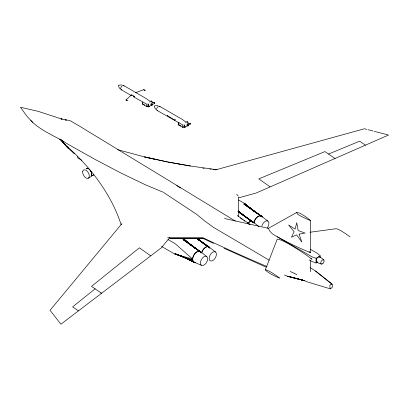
<?xml version="1.0" encoding="UTF-8"?>
<svg xmlns="http://www.w3.org/2000/svg" width="409" height="409" viewBox="0 0 409 409"><rect width="100%" height="100%" fill="white"/><g stroke="black" fill="none" stroke-linecap="round" stroke-linejoin="round"><path stroke-width="0.61" d="M77.659 156.719L77.659 157.905L81.836 160.318M238.365 216.627L238.728 197.235M253.958 223.156C254.337 219.965 256.509 216.755 259.674 215.799L261.141 215.962L267.726 220.978M151.12 104.566A9.586 5.537 60 0 1 151.632 104.98L149.229 106.366A2.127 1.227 60 0 1 148.758 106.228A1.442 0.833 60 0 1 148.411 106.023A0.521 0.302 60 0 1 148.222 105.783L148.61 103.927M184.147 126.529L184.536 124.668M265.323 269.848A11.258 6.498 60 0 1 268.007 270.605A44.346 25.603 60 0 1 272.921 273.411L273.662 273.872A61.897 35.736 60 0 1 279.541 278.059A61.897 35.736 60 0 1 273.662 275.461L272.921 275.068A44.346 25.603 60 0 1 268.002 272.205A11.258 6.498 60 0 1 265.323 269.858L277.261 239.117L280.41 239.889L283.78 241.3A133.625 77.148 60 0 1 295.748 248.161L297.558 249.275A185.267 106.964 60 0 1 311.868 259.096L311.934 259.137M201.749 252.363C202.762 249.766 204.648 247.062 207.588 246.601L208.958 246.99L215.492 251.98A5.143 2.97 -60 0 1 213.544 260.017A5.143 2.97 -60 0 1 209.331 257.046A5.143 2.97 -60 0 1 215.492 251.98M121.908 223.616L50.051 310.283L60.915 324.199L161.32 247.803L169.776 237.603M63.855 141.739L59.801 139.193L67.776 144.106L94.796 159.27L120.369 172.736L146.074 185.103L163.314 192.261M126.759 100.558A3.19 1.841 60 0 1 126.238 100.251A0.91 0.527 60 0 1 125.957 99.965L131.529 94.888A2.106 1.217 60 0 1 132.117 95.011A7.883 4.55 60 0 1 133.191 95.624A11.017 6.36 60 0 1 134.638 96.688A11.017 6.36 60 0 1 133.912 96.417M149.617 102.178L151.033 100.916A0.521 0.302 0 0 1 151.335 100.957A1.442 0.833 0 0 1 151.683 101.161A2.127 1.227 0 0 1 152.041 101.493L152.041 104.269A9.586 5.537 0 0 1 151.033 103.871M185.543 122.92L186.959 121.657A0.521 0.302 0 0 1 187.261 121.698A1.442 0.833 0 0 1 187.608 121.902A2.127 1.227 0 0 1 187.966 122.235L187.966 125.011A9.586 5.537 0 0 1 187.153 124.694M247.987 223.156L249.229 222.077L250.922 221.381L252.389 221.54L258.979 226.56M95.154 288.795L72.659 306.878L78.451 310.86M151.938 104.336A9.586 5.537 60 0 0 152.45 104.505L154.853 103.119A2.127 1.227 60 0 0 154.387 102.715A1.442 0.833 60 0 0 154.035 102.521A0.521 0.302 60 0 0 153.85 102.541M86.35 168.845L87.741 168.043M88.344 178.176L90.864 176.724A4.719 2.725 60 0 0 91.59 175.89L93.906 174.551A4.719 2.725 60 0 1 92.097 175.594M185.154 127.112A2.127 1.227 60 0 0 184.684 126.708A1.442 0.833 60 0 0 184.336 126.514A0.521 0.302 60 0 0 184.147 126.529A0.521 0.302 60 0 0 184.336 126.764A1.442 0.833 60 0 0 184.684 126.969A2.127 1.227 60 0 0 185.154 127.107L187.557 125.721A9.586 5.537 60 0 0 186.535 124.929M188.038 125.139A9.586 5.537 60 0 0 188.375 125.246L190.778 123.861A2.127 1.227 60 0 0 190.313 123.457A1.442 0.833 60 0 0 189.96 123.262M224.469 218.493L268.37 228.35L269.679 230.927L271.724 233.212A20.946 12.091 0 0 0 274.465 235.17L311.934 256.775L316.121 258.273L320.206 255.916L317.614 253.498L310.457 249.367M309.163 259.894L311.934 261.494L316.121 262.992L317.65 262.108M268.37 228.35L296.632 212.506L299.199 212.982A6.253 3.609 0 0 1 300.646 213.6A81.493 47.05 0 0 1 310.549 220.543L310.549 252.701A276.193 159.459 0 0 0 309.173 251.586M216.509 169.566L216.105 169.735L364.445 128.769L366.919 129.413M121.504 224.413L121.105 224.587A379.613 219.168 0 0 0 67.107 146.381M328.596 154.019L359.664 141.177L365.457 145.159M135.558 92.69L143.758 89.683A0.91 0.527 60 0 1 144.045 89.719A3.19 1.841 60 0 1 144.561 90.016A4.504 2.602 60 0 1 145.267 90.553A4.504 2.602 60 0 1 144.561 90.277M215.119 169.934L216.934 169.433M238.795 197.798L256.32 192.956L388.55 135.042L374.337 131.345M299.301 234.091L305.078 233.053L298.141 230.558L296.76 222.685L295.104 229.076L288.626 224.996L294.122 231.755L291.433 237.235L296.576 234.894L301.847 242.062L299.076 234.132M310.058 232.235L335.855 228.759A11.258 6.498 60 0 1 338.534 229.51A44.346 25.603 60 0 1 343.448 232.317L344.194 232.777A61.897 35.736 60 0 1 350.068 236.964M152.01 102.664L153.845 102.536A0.521 0.302 60 0 0 154.035 102.777A1.442 0.833 60 0 0 154.152 102.858M187.936 123.406L189.771 123.278A0.521 0.302 60 0 1 189.96 123.257M167.649 237.655L202.322 237.44A1473.985 850.996 0 0 0 266.985 266.515M169.75 238.391L203.851 238.713M170.149 238.365L204.096 238.738M66.514 120.047L65.266 119.878L69.77 120.44L79.274 125.987L235.328 221.08M121.514 84.862L118.344 85.287L119.05 87.49L120.18 88.917M167.583 161.984L190.814 166.064L215.717 169.556M155.834 159.52L144.541 156.933L167.255 161.898L190.415 166.018M66.059 119.985L60.946 118.845L62.24 119.188M178.784 164.065L179.147 164.132M157.884 105.686L156.069 105.568L154.27 106.028L154.771 107.823L155.778 109.336M166.913 161.852L144.265 156.851L117.726 149.709M330.314 288.846C336.95 285.007 327.696 280.702 330.314 288.846L307.394 281.929L303.447 280.308L303.841 280.462L287.261 276.167L284.419 274.966M368.156 129.735L373.1 131.023M321.607 264.076L319.271 263.427L316.719 261.954M181.1 255.876L195.067 262.435M61.636 119.024L38.293 111.376L20.45 107.265L27.045 116.401L32.659 122.281M174.812 253.938L192.67 260.303L174.996 253.841L192.823 260.85L193.697 262.041L201.335 265.242M269.255 260.231L213.396 227.302L204.352 220.696L196.484 214.219L163.804 192.598M146.724 104.167L133.349 96.764M182.649 124.909L157.112 110.481M290.196 271.479L294.582 273.422M265.891 267.062L224.03 248.294M179.648 255.364L193.048 261.331L175.251 253.713L192.823 260.85C191.954 256.821 194.715 251.98 198.84 251.126L200.211 251.515L206.739 256.499A5.143 2.97 -60 0 1 204.797 264.541A5.143 2.97 -60 0 1 200.579 261.571A5.143 2.97 -60 0 1 206.739 256.499M270.078 186.811L258.82 178.871L324.95 151.591L335.012 158.493M150.64 255.768L139.382 247.828L91.509 286.366L101.565 293.268L100.824 292.931M179.009 255.129L193.345 261.729L182.68 256.596M60.491 139.622C50.102 134.075 39.116 129.05 30.762 120.502M203.37 238.544L213.554 243.386M186.432 258.304L193.697 262.041M186.351 258.268L194.106 262.266M294.807 273.565L296.065 274.265M123.62 85.522L146.289 98.61L149.704 101.161M159.546 106.263L182.215 119.351L185.63 121.902M121.187 89.74L131.136 95.486M143.789 104.515L144.832 105.118M178.672 124.658L180.236 125.558M142.598 104.177L146.765 106.585M178.523 124.919L182.69 127.327M238.657 200.016L244.669 203.493L252.9 210.446M319.608 256.949L322.159 258.427L323.887 260.124M168.012 239.541L175.124 243.646L192.578 259.04L174.663 254.015L161.54 246.438M60.777 139.643L61.171 139.924M60.701 139.587L60.292 139.275M176.846 185.681L180.42 187.905M167.629 115.496A2.106 1.488 -45 0 0 167.455 115.629L174.5 120.057A0.91 0.644 -45 0 0 174.847 120.067A3.19 2.255 -45 0 0 175.272 119.939M296.31 274.449L296.822 274.771M310.14 267.558L315.947 271.279L332.134 284.219L315.508 271.101M261.54 216.203L243.764 204.071L261.883 216.535L244.086 203.866L262.164 216.954A6.196 3.579 -60 0 0 257.696 216.688A6.196 3.579 -60 0 0 253.923 222.833M238.15 211.79L252.793 221.785M238.12 211.785L253.135 222.118L238.386 211.617M196.944 238.682L208.958 246.99L209.832 248.181A6.196 3.579 -60 0 0 205.645 247.23A6.196 3.579 -60 0 0 201.535 253.099M197.409 239.025L209.316 247.307L197.118 238.549M249.965 224.439L237.552 215.666L237.772 215.85M238.432 211.688L253.416 222.532A6.196 3.579 -60 0 0 248.105 222.966M197.557 238.928L209.607 247.706L197.895 238.958L204.669 244.418M195.599 262.374A6.196 3.579 -60 0 1 193.621 255.415A6.196 3.579 -60 0 1 200.855 252.23L183.288 239.423L200.563 251.826L182.966 239.592L200.211 251.515L200.793 252.307M238.135 211.177L253.416 222.532L252.389 221.54M197.803 249.945L183.539 239.296L196.571 249.255M198.82 250.707L200.855 252.23M257.363 213.626L244.337 203.702L262.164 216.954L261.141 215.962M238.094 211.192L250.119 220.354L238.253 211.095M197.803 238.989L205.824 245.119M257.414 213.595L244.521 203.585L251.331 209.04M259.403 215.134L260.395 215.906M197.93 238.922L205.865 245.098M197.613 250.006L183.723 239.199L194.914 248.176M61.866 140.486L61.514 140.195M252.302 209.822L256.192 212.941M197.823 238.974L204.638 244.439M244.633 203.513L256.233 212.915M238.299 211.054L246.034 217.322M188.12 242.869L183.871 239.122L194.955 248.156M238.309 211.136L242.675 214.812M197.93 239.117L199.873 240.753M197.956 239.101L201.346 241.97M183.871 239.122L192.112 246.08M189.06 243.698L190.476 244.95M74.412 153.84L67.858 147.9L60.184 139.249L68.15 148.104L60.138 139.162M236.714 194.249L238.335 196.141M296.632 212.506L297.455 213.989A6.253 3.609 0 0 0 298.529 214.822A81.493 47.05 0 0 0 310.554 220.538M91.59 172.941L91.59 175.89L91.59 172.941A4.719 2.725 60 0 0 86.146 168.549M320.206 255.916L320.206 257.685M316.121 258.273L316.121 262.992M310.549 260.523L310.549 271.714M310.554 252.696A276.193 159.459 0 0 1 277.256 236.76M187.869 124.832A9.586 5.537 60 0 1 188.375 125.251M190.778 123.861A2.127 1.227 60 0 1 190.313 123.722A1.442 0.833 60 0 1 189.991 123.538M187.557 125.721A9.586 5.537 60 0 1 187.22 125.614M187.7 124.776A9.586 5.537 0 0 1 187.966 125.011M157.465 110.594A2.434 1.406 -60 0 1 157.281 107.403A2.434 1.406 -60 0 1 159.991 106.897M179.009 124.96A1.529 0.884 -60 0 1 178.206 124.218A1.529 0.884 -60 0 1 179.009 122.547M183.176 127.368A1.529 0.884 -60 0 1 182.373 126.626A1.529 0.884 -60 0 1 183.176 124.955M185.17 126.637A1.171 0.675 -60 0 1 184.04 127.639L183.866 127.588A1.171 0.675 -60 0 1 183.733 126.509A1.171 0.675 -60 0 1 184.663 125.527M178.856 124.714A1.227 0.711 -60 0 1 178.421 124.096M178.452 123.82A1.227 0.711 -60 0 1 178.539 123.528M178.672 123.237A1.227 0.711 -60 0 1 178.856 122.976M180.936 125.916A1.227 0.711 -60 0 1 180.62 125.732M186.964 121.657A0.521 0.302 0 0 0 187.036 121.831A1.442 0.833 0 0 0 187.383 122.03A2.127 1.227 0 0 0 187.966 122.235M167.629 115.655A2.106 1.488 -45 0 1 167.455 115.629M174.5 120.057A0.91 0.644 -45 0 1 174.847 119.811A3.19 2.255 -45 0 1 175.272 119.653M151.938 104.09A9.586 5.537 60 0 1 152.45 104.51M154.853 103.119A2.127 1.227 60 0 1 154.387 102.981M151.632 104.98A9.586 5.537 60 0 1 151.294 104.873M150.435 104.075A9.586 5.537 60 0 1 150.778 104.31M151.775 104.034A9.586 5.537 0 0 1 152.041 104.269M121.959 89.811A2.434 1.406 -60 0 1 121.187 86.928A2.434 1.406 -60 0 1 124.065 86.156M143.365 104.101A1.529 0.884 -60 0 1 142.317 103.779A1.529 0.884 -60 0 1 142.823 102.081M147.531 106.509A1.529 0.884 -60 0 1 146.448 105.885A1.529 0.884 -60 0 1 147.531 104.009M149.111 106.171A1.171 0.675 -60 0 1 148.114 106.897L147.94 106.846A1.171 0.675 -60 0 1 147.807 105.767A1.171 0.675 -60 0 1 148.738 104.786M142.526 103.595A1.227 0.711 -60 0 1 142.526 103.078M143.758 89.683A0.91 0.527 60 0 0 144.045 89.975A3.19 1.841 60 0 0 144.392 90.19M151.039 100.916A0.521 0.302 0 0 0 151.11 101.089A1.442 0.833 0 0 0 151.458 101.289A2.127 1.227 0 0 0 152.041 101.493M132.117 95.445A2.106 1.217 60 0 1 131.887 95.266M131.739 95.128A2.106 1.217 60 0 1 131.529 94.888M133.723 96.335A11.017 6.36 60 0 1 133.538 96.248M126.759 100.558A4.504 2.602 60 0 0 127.46 100.829A4.504 2.602 60 0 0 126.759 100.297A3.19 1.841 60 0 0 126.238 100A0.91 0.527 60 0 0 125.957 99.965M148.222 105.788A0.521 0.302 60 0 1 148.411 105.767A1.442 0.833 60 0 1 148.758 105.967A2.127 1.227 60 0 1 149.229 106.371M240.339 218.012A1473.985 850.996 0 0 1 242.307 219.403M243.779 220.441A1473.985 850.996 0 0 1 244.761 221.136M247.235 222.9A1473.985 850.996 0 0 1 249.306 224.383M214.209 169.531A379.613 219.168 0 0 1 212.946 169.387M211.054 169.168A379.613 219.168 0 0 1 209.791 169.019M204.127 168.319A379.613 219.168 0 0 1 202.869 168.155M90.824 171.161A1.145 0.905 35.1 0 1 90.461 171.274M261.867 226.08A5.143 2.97 -60 0 1 267.593 220.921A5.143 2.97 -60 0 1 267.174 228.017M311.868 259.101A185.267 106.964 60 0 1 310.86 258.687M317.635 262.036A2.889 1.667 -60 0 1 316.54 258.953A2.889 1.667 -60 0 1 319.93 257.251M303.872 280.467L287.425 276.203L304.506 280.676L288.197 276.356L304.306 280.615L303.872 280.467M188.074 125.88A0.578 0.332 -60 0 0 188.258 124.985A0.578 0.332 -60 0 0 187.573 125.589A0.578 0.332 -60 0 0 188.074 125.88M152.148 105.139A0.578 0.332 -60 0 0 152.332 104.244A0.578 0.332 -60 0 0 151.647 104.847A0.578 0.332 -60 0 0 152.148 105.139M82.674 171.678A4.719 2.725 60 0 0 87.26 178.385A4.719 2.725 60 0 0 88.017 172.204A4.719 2.725 60 0 0 82.674 171.678M322.875 263.534A2.362 1.365 -60 0 0 323.621 259.879A2.362 1.365 -60 0 0 320.825 262.353A2.362 1.365 -60 0 0 322.875 263.534"/></g></svg>
